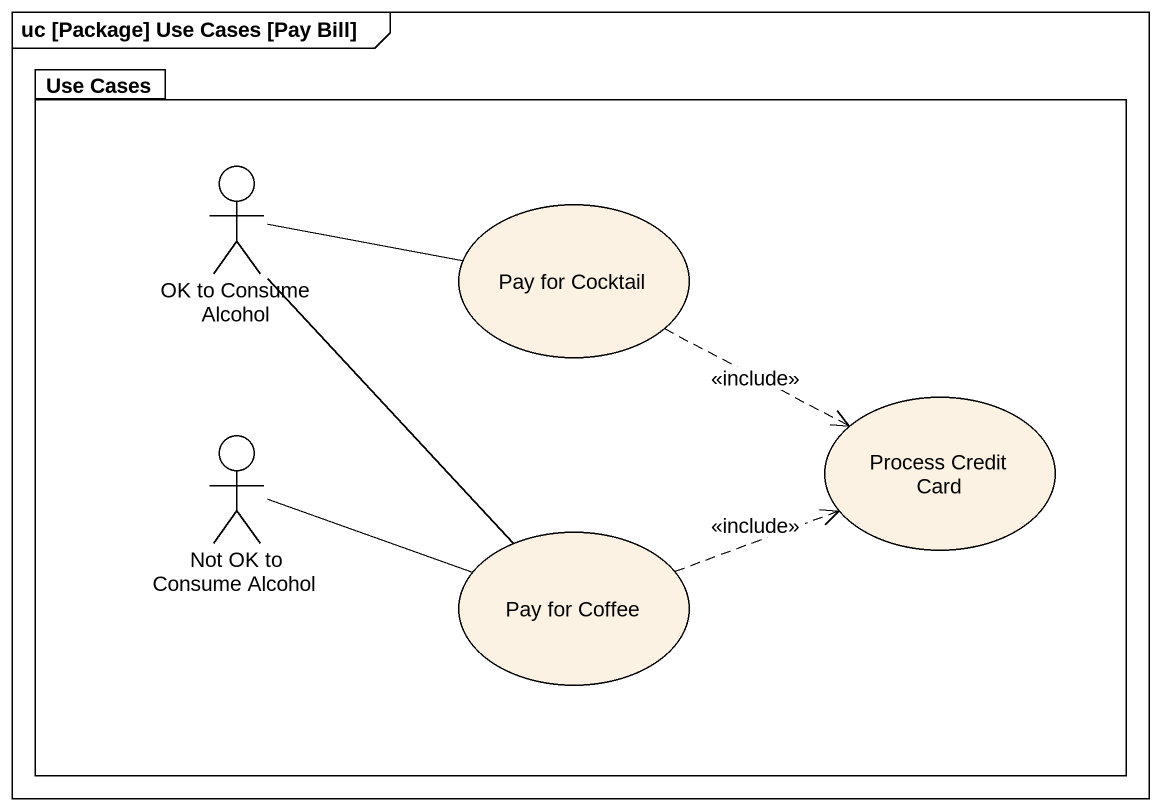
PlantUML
@startuml
mainframe uc [Package] Use Cases [Pay Bill]
package "Use Cases" as Use_Cases {
  actor "OK to Consume Alcohol" as OK_to_Consume_Alcohol
  usecase "Pay for Cocktail" as Pay_for_Cocktail
  actor "Not OK to Consume Alcohol" as Not_OK_to_Consume_Alcohol
  usecase "Process Credit Card" as Process_Credit_Card
  usecase "Pay for Coffee" as Pay_for_Coffee
}
OK_to_Consume_Alcohol -right- Pay_for_Cocktail
OK_to_Consume_Alcohol -- Pay_for_Coffee
Pay_for_Cocktail .right.> Process_Credit_Card : <<include>>
Not_OK_to_Consume_Alcohol -right- Pay_for_Coffee
Pay_for_Coffee .right.> Process_Credit_Card : <<include>>
@enduml
